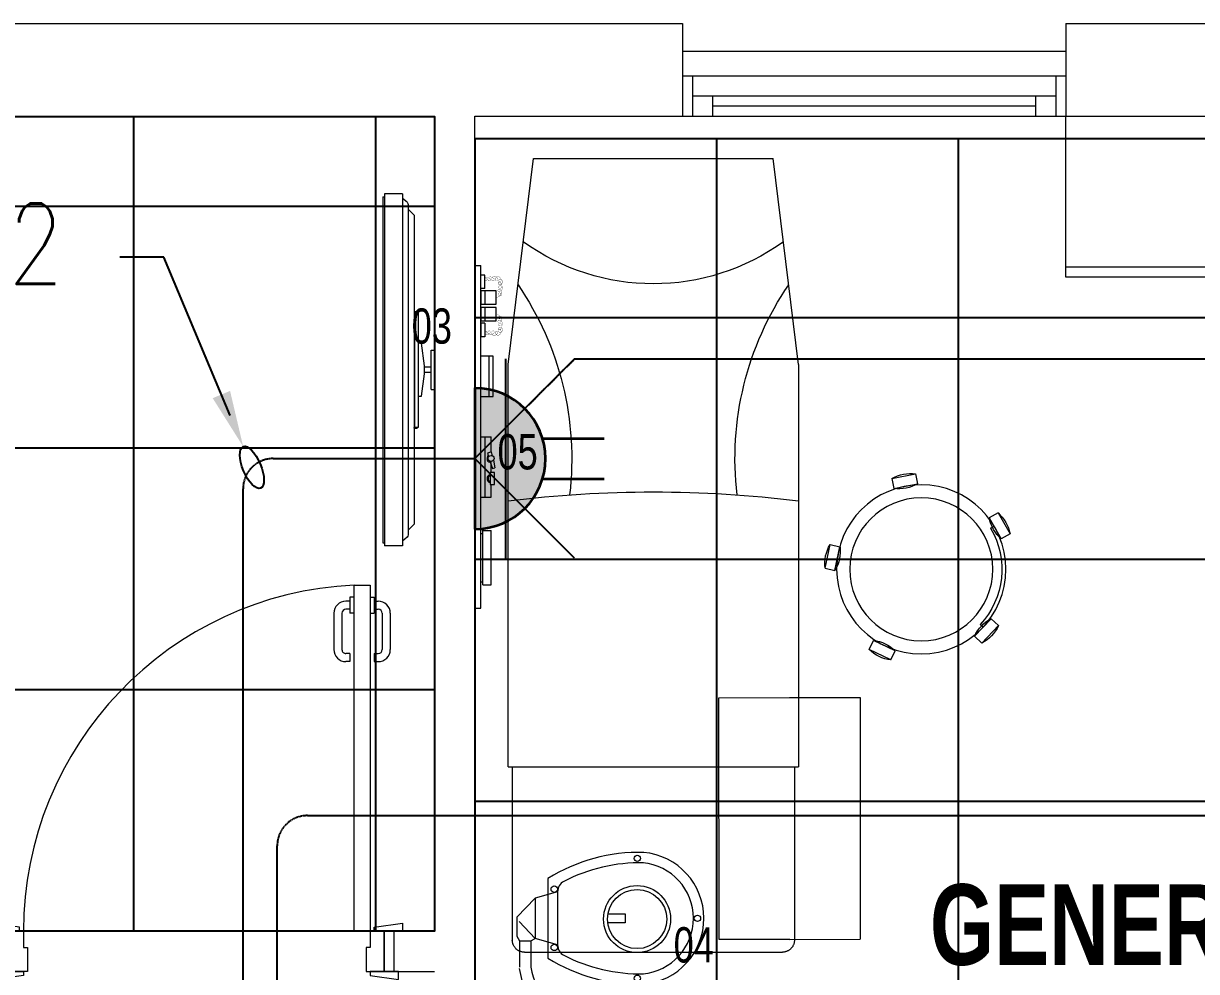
# Model space of a CAD drawing. Extents: x -178977 to 231842, y -29287 to 19916.
# Drawn here: x 7276 to 10187, y 6487 to 8840 of the extents above; entities that cross this region are included whole.
import ezdxf
from ezdxf import colors
from ezdxf.entities.mleader import LeaderData, LeaderLine
from ezdxf.enums import TextEntityAlignment as Align
from ezdxf.math import Vec2, Vec3

# ---------------------------------------------------------------- set-up
doc = ezdxf.new("R2010")
doc.units = 0
doc.header["$LTSCALE"] = 0.25
for name, pattern in [('01-First Floor-FUR$0$HIDDEN', [9.525, 6.35, -3.175]), ('DASHDOT', [25.4, 12.7, -6.35, 0, -6.35]), ('HIDDEN', [9.525, 6.35, -3.175])]:
    doc.linetypes.add(name, pattern=pattern)
for name, color, linetype, lineweight in [('01-First Floor-FUR$0$72_EGR_BASE_TEXT', 252, 'Continuous', 5), ('01-First Floor-FUR$0$72_EGR_EQP_TAG', 142, 'Continuous', 5), ('01-First Floor-FUR$0$Aluminum', 251, 'Continuous', 5), ('01-First Floor-FUR$0$LOADING', 253, 'Continuous', 5), ('01-First Floor-FUR$0$Proj', 251, 'Continuous', 5), ('01-First Floor-FUR$0$Walls', 251, 'Continuous', 5), ('01-First Floor-FUR$0$Wooden Joinery', 251, 'Continuous', 5), ('E-LITE-CIRC', 6, 'Continuous', 25), ('E-LITE-CLNG-CNDT', 6, 'DASHDOT', 35), ('E-LITE-EXIT-NUMB', 6, 'Continuous', 25), ('E-POWR-FLOR-CNDT', 6, 'HIDDEN', 25), ('E-POWR-WALL @ 100', 4, 'Continuous', 35)]:
    doc.layers.add(name, color=color, linetype=linetype, lineweight=lineweight)
doc.layers.add('01-First Floor-FUR$0$FALSE CEILING', color=251, linetype='Continuous')
doc.styles.add('01-First Floor-FUR$0$X3G_ENTITY_257CFD', font='swisscl.ttf', dxfattribs={"height": 200})
doc.styles.add('01-First Floor-FUR$0$X3G_ENTITY_9EC9', font='swisscl.ttf', dxfattribs={"height": 0.2})
doc.styles.add('DC_SIMPLEX', font='SIMPLEX.shx', dxfattribs={"width": 0.7})

# ---------------------------------------------------------------- blocks, each defined once
blk = doc.blocks.new('01-First Floor-FUR$0$ME19011A-P')
for p, q in [((-0.425, 0), (0.425, 0)), ((-0.425, 0), (-0.425, -0.015)), ((0.425, 0), (0.425, -0.015)), ((-0.425, -0.015), (0.425, -0.015)), ((-0.3675, -0.0198), (-0.2325, -0.0198)), ((-0.3675, -0.0198), (-0.3675, -0.0399)), ((-0.36, -0.015), (-0.36, -0.0198)), ((-0.24, -0.015), (-0.24, -0.0198)), ((-0.2325, -0.0198), (-0.2325, -0.0399)), ((-0.15, -0.015), (-0.15, -0.04)), ((-0.15, -0.025), (0, -0.025)), ((0, -0.015), (0, -0.04)), ((0.1, -0.015), (0.1, -0.045)), ((0.2, -0.045), (0.2, -0.015)), ((0.2818, -0.015), (0.2484, -0.015)), ((0.2484, -0.0243), (0.2484, -0.015)), ((0.2818, -0.0243), (0.2484, -0.0243)), ((0.2818, -0.0243), (0.2818, -0.015)), ((0.3211, -0.015), (0.2877, -0.015)), ((0.2877, -0.015), (0.2877, -0.0531)), ((0.3211, -0.0243), (0.2877, -0.0243)), ((0.3211, -0.0531), (0.3211, -0.015)), ((0.3623, -0.015), (0.3289, -0.015)), ((0.3289, -0.015), (0.3289, -0.0531)), ((0.3623, -0.0243), (0.3289, -0.0243)), ((0.3623, -0.0531), (0.3623, -0.015)), ((0.3682, -0.0243), (0.3682, -0.015)), ((0.3682, -0.015), (0.4016, -0.015)), ((0.3682, -0.0243), (0.4016, -0.0243)), ((0.4016, -0.0243), (0.4016, -0.015)), ((-0.3675, -0.0399), (-0.2325, -0.0399)), ((-0.15, -0.04), (-0.1187, -0.04)), ((-0.0887, -0.04), (-0.0637, -0.04)), ((-0.0606, -0.0371), (-0.0787, -0.0432)), ((-0.0787, -0.0432), (-0.077, -0.0497)), ((-0.0582, -0.046), (-0.077, -0.0497)), ((-0.0402, -0.0312), (-0.0496, -0.0337)), ((-0.047, -0.0434), (-0.0376, -0.0409)), ((-0.0376, -0.0409), (-0.0402, -0.0312)), ((-0.0379, -0.04), (0, -0.04)), ((0.1, -0.035), (0.2, -0.035)), ((0.1, -0.045), (0.2, -0.045)), ((0.2877, -0.0531), (0.3211, -0.0531)), ((0.3289, -0.0531), (0.3623, -0.0531))]:
    blk.add_line(p, q)
at = {"color": 8, "const_width": 0.000601}
for points in [[(0.3044, -0.0531, -0.184574), (0.2977, -0.0636, -1.44364), (0.2961, -0.0581, -0.837915), (0.2969, -0.0664, -0.30536), (0.2839, -0.062, -1.584726), (0.2894, -0.0609, -0.253153), (0.2827, -0.0684, -0.874198), (0.2775, -0.0585, -0.915253), (0.2791, -0.0658, -0.223821), (0.2683, -0.0644, -1.703343), (0.272, -0.0597, -0.588962), (0.2621, -0.068, -0.717795), (0.2625, -0.0581, -0.983104), (0.2645, -0.0644, -0.326362), (0.2534, -0.0609, -0.758716), (0.2609, -0.0514, -0.906186), (0.2593, -0.0565, -0.189488), (0.2526, -0.0522, -0.7948), (0.2613, -0.0423, -1.223996), (0.2574, -0.047, -0.072149), (0.2534, -0.0403, -0.645886), (0.2609, -0.0324, -1.366917), (0.2574, -0.0371, -0.078415), (0.2542, -0.0308, -0.723006), (0.2613, -0.0256, -1.105484), (0.2582, -0.0292, -0.221197), (0.2566, -0.0243, -0.221197)], [(0.3456, -0.0531, 0.184574), (0.3523, -0.0636, 1.44364), (0.3539, -0.0581, 0.837915), (0.3531, -0.0664, 0.30536), (0.3661, -0.062, 1.584726), (0.3606, -0.0609, 0.253153), (0.3673, -0.0684, 0.874198), (0.3725, -0.0585, 0.915253), (0.3709, -0.0658, 0.223821), (0.3817, -0.0644, 1.703343), (0.378, -0.0597, 0.588962), (0.3879, -0.068, 0.717795), (0.3875, -0.0581, 0.983104), (0.3855, -0.0644, 0.326362), (0.3966, -0.0609, 0.758716), (0.3891, -0.0514, 0.906186), (0.3907, -0.0565, 0.189488), (0.3974, -0.0522, 0.7948), (0.3887, -0.0423, 1.223996), (0.3926, -0.047, 0.072149), (0.3966, -0.0403, 0.645886), (0.3891, -0.0324, 1.366917), (0.3926, -0.0371, 0.078415), (0.3958, -0.0308, 0.723006), (0.3887, -0.0256, 1.105484), (0.3918, -0.0292, 0.221197), (0.3934, -0.0243, 0.221197)]]:
    blk.add_lwpolyline(points, format="xyb", dxfattribs=at)
blk.add_lwpolyline([(-0.1187, -0.0482), (-0.0887, -0.0482), (-0.0887, -0.0382), (-0.1187, -0.0382)], close=True)
blk.add_circle((-0.0537, -0.04), 0.0075)
for centre, radius, start, end in [((-0.1037, -0.04), 0.01, 10.4593, 169.5407), ((-0.1037, -0.04), 0.0075, 14.0075, 165.9925), ((-0.0537, -0.04), 0.01, 45, 180)]:
    blk.add_arc(centre, radius, start, end)
blk = doc.blocks.new('01-First Floor-FUR$0$M.44.57.64')
at = {"layer": '01-First Floor-FUR$0$LOADING', "xscale": 1000.000000000002, "yscale": 1000.000000000002, "zscale": 1000.000000000002, "rotation": 225.9999036123427}
blk.add_blockref('01-First Floor-FUR$0$ME19011A-P', (-80806.9, 16720.7), dxfattribs=at)
blk = doc.blocks.new('01-First Floor-FUR$0$GF21027-P')
at = {"layer": '01-First Floor-FUR$0$LOADING'}
for p, q in [((0.4, 0.4), (-0.4, 0.4)), ((-0.4, 0.4), (-0.4, 0)), ((0.4, 0), (0.4, 0.4)), ((-0.4, 0.025), (0.4, 0.025)), ((-0.4, 0), (0.4, 0))]:
    blk.add_line(p, q, dxfattribs=at)
blk = doc.blocks.new('01-First Floor-FUR$0$HF10037B-P')
at = {"layer": '01-First Floor-FUR$0$LOADING'}
for p, q in [((0.2459, 0.134), (0.1859, 0.134)), ((0.1859, 0.134), (0.1859, 0.109)), ((0.2459, 0.134), (0.2459, 0.109)), ((0.2459, 0.109), (0.1859, 0.109)), ((0, 0), (-0.0142, -0.0583)), ((0, 0), (0.0243, -0.0059)), ((0.0243, -0.0059), (0.01, -0.0642)), ((0.4071, -0.0094), (0.431, -0.0018)), ((0.4071, -0.0094), (0.4255, -0.0665)), ((0.431, -0.0018), (0.4493, -0.0589)), ((0.4069, -0.0417), (0.4165, -0.0387)), ((-0.0142, -0.0583), (0.01, -0.0642)), ((0.4255, -0.0665), (0.4493, -0.0589)), ((0.0524, -0.2725), (0.0674, -0.2525)), ((0.0674, -0.2525), (0.1154, -0.2885)), ((0.3125, -0.2897), (0.362, -0.2558)), ((0.3761, -0.2764), (0.362, -0.2558)), ((0.0524, -0.2725), (0.1004, -0.3085)), ((0.1004, -0.3085), (0.1154, -0.2885)), ((0.3266, -0.3103), (0.3125, -0.2897)), ((0.3266, -0.3103), (0.3761, -0.2764)), ((0.3267, -0.268), (0.3323, -0.2763))]:
    blk.add_line(p, q, dxfattribs=at)
for radius in [0.21, 0.1775]:
    blk.add_circle((0.2161, -0.1014), radius, dxfattribs=at)
for centre, radius, start, end in [((0.2159, 0.0465), 0.0925, 71.0754, 108.9246), ((0.2159, 0.1965), 0.0925, 251.0754, 288.9246), ((0.0779, -0.0499), 0.0925, 147.3419, 185.1912), ((-0.0678, -0.0143), 0.0925, 327.3419, 5.1912), ((0.4996, -0.0113), 0.0925, 178.8412, 216.6904), ((0.3568, -0.057), 0.0925, 358.8412, 36.6904), ((0.2161, -0.1014), 0.2, 303.6037, 17.3657), ((0.0389, -0.3404), 0.0925, 34.1875, 72.0368), ((0.3867, -0.3449), 0.0925, 105.5121, 143.3614), ((0.1289, -0.2205), 0.0925, 214.1875, 252.0368), ((0.3019, -0.2212), 0.0925, 285.5121, 323.3614)]:
    blk.add_arc(centre, radius, start, end, dxfattribs=at)
blk = doc.blocks.new('01-First Floor-FUR$0$HF13902-P')
at = {"color": 8, "linetype": '01-First Floor-FUR$0$HIDDEN'}
for p, q in [((-0.35, -0.6824), (-0.35, -1.1124)), ((0.35, -0.6824), (0.35, -1.1124)), ((0.32, -1.1424), (-0.32, -1.1424))]:
    blk.add_line(p, q, dxfattribs=at)
at = {"linetype": 'Continuous'}
for points in [[(0.36, -0.5224), (0.36, -0.5224), (0.36, -0.5224), (0.36, -0.5224), (0.36, -0.5224), (0.36, -0.5224), (0.36, -0.5224), (0.36, -0.5224), (0.36, -0.5224), (0.36, -0.5224), (0.36, -0.5224), (0.36, -0.5224), (0.36, -0.5224), (0.36, -0.5224), (0.36, -0.5224), (0.36, -0.5224), (0.36, -0.5224), (0.36, -0.5224), (0.36, -0.5224), (0.36, -0.5224), (0.36, -0.5224), (0.36, -0.5224), (0.36, -0.5224), (0.36, -0.5224), (0.36, -0.5224), (0.36, -0.5224), (0.36, -0.5224), (0.36, -0.5224), (0.36, -0.5224), (0.36, -0.5224), (0.36, -0.5224), (0.36, -0.5224), (0.36, -0.5224), (0.36, -0.5224), (0.36, -0.5224), (0.36, -0.5224), (0.36, -0.5224), (0.36, -0.5224), (0.36, -0.5224), (0.36, -0.5224), (0.36, -0.5224), (0.36, -0.5224), (0.36, -0.5224), (0.36, -0.5224), (0.36, -0.5224), (0.36, -0.5224), (0.36, -0.5224), (0.36, -0.5224), (0.36, -0.5224), (0.36, -0.5224), (0.36, -0.5224), (0.36, -0.5224), (0.36, -0.5224), (0.36, -0.5224), (0.36, -0.5224), (0.36, -0.5224), (0.36, -0.5224), (0.36, -0.5224), (0.36, -0.5224), (0.36, -0.5224), (0.36, -0.5224), (0.36, -0.5224), (0.36, -0.5224), (0.36, -0.5224), (0.36, -0.5224), (0.36, -0.5224), (0.36, -0.5224), (0.36, -0.5224), (0.36, -0.5224), (0.36, -0.5224), (0.36, -0.5224), (0.36, -0.5224), (0.36, -0.5224), (0.36, -0.5224), (0.36, -0.5224), (0.36, -0.5224), (0.36, -0.5224), (0.36, -0.5224), (0.36, -0.5224), (0.36, -0.5224), (0.36, -0.5224), (0.36, -0.5224), (0.36, -0.5224), (0.36, -0.5224), (0.36, -0.5224), (0.36, -0.5224), (0.36, -0.5224), (0.36, -0.5224), (0.36, -0.5224), (0.36, -0.5224), (0.36, -0.5224), (0.36, -0.5224), (0.36, -0.5224), (0.36, -0.5224), (0.36, -0.5224), (0.36, -0.5224), (0.36, -0.5224), (0.36, -0.5224), (0.36, -0.5224), (0.36, -0.5224), (0.36, -0.5224), (0.36, -0.5224), (0.36, -0.5224), (0.36, -0.5224), (0.36, -0.5224), (0.36, -0.5224), (0.36, -0.5224), (0.36, -0.5224), (0.36, -0.5224), (0.36, -0.5224), (0.36, -0.5224), (0.36, -0.5224), (0.36, -0.5224), (0.36, -0.5224), (0.36, -0.5224), (0.36, -0.5224), (0.36, -0.5224), (0.36, -0.5224), (0.36, -0.5224), (0.36, -0.5224), (0.36, -0.5224), (0.36, -0.5224), (0.36, -0.5224), (0.36, -0.5224), (0.36, -0.5224), (0.36, -0.5224), (0.36, -0.5224), (0.36, -0.5224), (0.36, -0.5224), (0.36, -0.5224), (0.36, -0.5224), (0.36, -0.5224), (0.36, -0.5224), (0.36, -0.5224), (0.36, -0.5224), (0.36, -0.5224), (0.36, -0.5224), (0.36, -0.5224), (0.36, -0.5224), (0.36, -0.5224), (0.36, -0.5224), (0.36, -0.5224), (0.36, -0.5224), (0.36, -0.5224), (0.36, -0.5224), (0.36, -0.5224), (0.36, -0.5224), (0.36, -0.5224), (0.36, -0.5224), (0.36, -0.5224), (0.36, -0.5224), (0.36, -0.5224), (0.36, -0.5224), (0.36, -0.5224), (0.36, -0.5224), (0.36, -0.5224), (0.36, -0.5224), (0.36, -0.5224), (0.36, -0.5224), (0.36, -0.5224), (0.36, -0.5224), (0.36, -0.5224), (0.36, -0.5224), (0.36, -0.5224), (0.36, -0.5224), (0.36, -0.5224), (0.36, -0.5224), (0.36, -0.5224), (0.36, -0.5224), (0.36, -0.5224), (0.36, -0.5224), (0.36, -0.5224), (0.36, -0.5224), (0.36, -0.5224), (0.36, -0.5224), (0.36, -0.5224), (0.36, -0.5224), (0.36, -0.5224), (0.36, -0.5224), (0.36, -0.5224), (0.36, -0.5224), (0.36, -0.5224), (0.36, -0.5224), (0.36, -0.5224), (0.36, -0.5224), (0.36, -0.5224), (0.36, -0.5224), (0.36, -0.5224), (0.36, -0.5224), (0.36, -0.5224), (0.36, -0.5224), (0.36, -0.5224), (0.36, -0.5224), (0.36, -0.5224), (0.36, -0.5224), (0.36, -0.5224), (0.36, -0.5224), (0.36, -0.5224), (0.36, -0.5224), (0.36, -0.5224), (0.36, -0.5224), (0.36, -0.5224), (0.36, -0.5224), (0.36, -0.5224), (0.36, -0.5224), (0.36, -0.5224), (0.36, -0.5224), (0.36, -0.5224), (0.36, -0.5224), (0.36, -0.5224), (0.36, -0.5224), (0.36, -0.5224), (0.36, -0.5224), (0.36, -0.5224), (0.36, -0.5224), (0.36, -0.5224), (0.36, -0.5224), (0.36, -0.5224), (0.36, -0.5224)], [(0.36, -0.5224), (0.36, -0.5224), (0.36, -0.5224), (0.36, -0.5224), (0.36, -0.5224), (0.36, -0.5224), (0.36, -0.5224), (0.36, -0.5224), (0.36, -0.5224), (0.36, -0.5224), (0.36, -0.5224), (0.36, -0.5224), (0.36, -0.5224), (0.36, -0.5224), (0.36, -0.5224), (0.36, -0.5224), (0.36, -0.5224), (0.36, -0.5224), (0.36, -0.5224), (0.36, -0.5224), (0.36, -0.5224), (0.36, -0.5224), (0.36, -0.5224), (0.36, -0.5224), (0.36, -0.5224), (0.36, -0.5224), (0.36, -0.5224), (0.36, -0.5224), (0.36, -0.5224), (0.36, -0.5224), (0.36, -0.5224), (0.36, -0.5224), (0.36, -0.5224), (0.36, -0.5224), (0.36, -0.5224), (0.36, -0.5224), (0.36, -0.5224), (0.36, -0.5224), (0.36, -0.5224), (0.36, -0.5224), (0.36, -0.5224), (0.36, -0.5224), (0.36, -0.5224), (0.36, -0.5224), (0.36, -0.5224), (0.36, -0.5224), (0.36, -0.5224), (0.36, -0.5224), (0.36, -0.5224), (0.36, -0.5224), (0.36, -0.5224), (0.36, -0.5224), (0.36, -0.5224), (0.36, -0.5224), (0.36, -0.5224), (0.36, -0.5224), (0.36, -0.5224), (0.36, -0.5224), (0.36, -0.5224), (0.36, -0.5224), (0.36, -0.5224), (0.36, -0.5224), (0.36, -0.5224), (0.36, -0.5224), (0.36, -0.5224), (0.36, -0.5224), (0.36, -0.5224), (0.36, -0.5224), (0.36, -0.5224), (0.36, -0.5224), (0.36, -0.5224), (0.36, -0.5224), (0.36, -0.5224), (0.36, -0.5224), (0.36, -0.5224), (0.36, -0.5224), (0.36, -0.5224), (0.36, -0.5224), (0.36, -0.5224), (0.36, -0.5224), (0.36, -0.5224), (0.36, -0.5224), (0.36, -0.5224), (0.36, -0.5224), (0.36, -0.5224), (0.36, -0.5224), (0.36, -0.5224), (0.36, -0.5224), (0.36, -0.5224), (0.36, -0.5224), (0.36, -0.5224), (0.36, -0.5224), (0.36, -0.5224), (0.36, -0.5224), (0.36, -0.5224), (0.36, -0.5224), (0.36, -0.5224), (0.36, -0.5224), (0.36, -0.5224), (0.36, -0.5224), (0.36, -0.5224), (0.36, -0.5224), (0.36, -0.5224), (0.36, -0.5224), (0.36, -0.5224), (0.36, -0.5224), (0.36, -0.5224), (0.36, -0.5224), (0.36, -0.5224), (0.36, -0.5224), (0.36, -0.5224), (0.36, -0.5224), (0.36, -0.5224), (0.36, -0.5224), (0.36, -0.5224), (0.36, -0.5224), (0.36, -0.5224), (0.36, -0.5224), (0.36, -0.5224), (0.36, -0.5224), (0.36, -0.5224), (0.36, -0.5224), (0.36, -0.5224), (0.36, -0.5224), (0.36, -0.5224), (0.36, -0.5224), (0.36, -0.5224), (0.36, -0.5224), (0.36, -0.5224), (0.36, -0.5224), (0.36, -0.5224), (0.36, -0.5224), (0.36, -0.5224), (0.36, -0.5224), (0.36, -0.5224), (0.36, -0.5224), (0.36, -0.5224), (0.36, -0.5224), (0.36, -0.5224), (0.36, -0.5224), (0.36, -0.5224), (0.36, -0.5224), (0.36, -0.5224), (0.36, -0.5224), (0.36, -0.5224), (0.36, -0.5224), (0.36, -0.5224), (0.36, -0.5224), (0.36, -0.5224), (0.36, -0.5224), (0.36, -0.5224), (0.36, -0.5224), (0.36, -0.5224), (0.36, -0.5224), (0.36, -0.5224), (0.36, -0.5224), (0.36, -0.5224), (0.36, -0.5224), (0.36, -0.5224), (0.36, -0.5224), (0.36, -0.5224), (0.36, -0.5224), (0.36, -0.5224), (0.36, -0.5224), (0.36, -0.5224), (0.36, -0.5224), (0.36, -0.5224), (0.36, -0.5224), (0.36, -0.5224), (0.36, -0.5224), (0.36, -0.5224), (0.36, -0.5224), (0.36, -0.5224), (0.36, -0.5224), (0.36, -0.5224), (0.36, -0.5224), (0.36, -0.5224), (0.36, -0.5224), (0.36, -0.5224), (0.36, -0.5224), (0.36, -0.5224), (0.36, -0.5224), (0.36, -0.5224), (0.36, -0.5224), (0.36, -0.5224), (0.36, -0.5224), (0.36, -0.5224), (0.36, -0.5224), (0.36, -0.5224), (0.36, -0.5224), (0.36, -0.5224), (0.36, -0.5224), (0.36, -0.5224), (0.36, -0.5224), (0.36, -0.5224), (0.36, -0.5224), (0.36, -0.5224), (0.36, -0.5224), (0.36, -0.5224), (0.36, -0.5224), (0.36, -0.5224), (0.36, -0.5224), (0.36, -0.5224), (0.36, -0.5224), (0.36, -0.5224), (0.36, -0.5224), (0.36, -0.5224), (0.36, -0.5224), (0.36, -0.5224), (0.36, -0.5224), (0.36, -0.5224), (0.36, -0.5224), (0.36, -0.5224), (0.36, -0.5224)], [(0.36, -0.5224), (0.36, -0.5224), (0.36, -0.5224), (0.36, -0.5224), (0.36, -0.5224), (0.36, -0.5224), (0.36, -0.5224), (0.36, -0.5224), (0.36, -0.5224), (0.36, -0.5224), (0.36, -0.5224), (0.36, -0.5224), (0.36, -0.5224), (0.36, -0.5224), (0.36, -0.5224), (0.36, -0.5224), (0.36, -0.5224), (0.36, -0.5224), (0.36, -0.5224), (0.36, -0.5224), (0.36, -0.5224), (0.36, -0.5224), (0.36, -0.5224), (0.36, -0.5224), (0.36, -0.5224), (0.36, -0.5224), (0.36, -0.5224), (0.36, -0.5224), (0.36, -0.5224), (0.36, -0.5224), (0.36, -0.5224), (0.36, -0.5224), (0.36, -0.5224), (0.36, -0.5224), (0.36, -0.5224), (0.36, -0.5224), (0.36, -0.5224), (0.36, -0.5224), (0.36, -0.5224), (0.36, -0.5224), (0.36, -0.5224), (0.36, -0.5224), (0.36, -0.5224), (0.36, -0.5224), (0.36, -0.5224), (0.36, -0.5224), (0.36, -0.5224), (0.36, -0.5224), (0.36, -0.5224), (0.36, -0.5224), (0.36, -0.5224), (0.36, -0.5224), (0.36, -0.5224), (0.36, -0.5224), (0.36, -0.5224), (0.36, -0.5224), (0.36, -0.5224), (0.36, -0.5224), (0.36, -0.5224), (0.36, -0.5224), (0.36, -0.5224), (0.36, -0.5224), (0.36, -0.5224), (0.36, -0.5224), (0.36, -0.5224), (0.36, -0.5224), (0.36, -0.5224), (0.36, -0.5224), (0.36, -0.5224), (0.36, -0.5224), (0.36, -0.5224), (0.36, -0.5224), (0.36, -0.5224), (0.36, -0.5224), (0.36, -0.5224), (0.36, -0.5224), (0.36, -0.5224), (0.36, -0.5224), (0.36, -0.5224), (0.36, -0.5224), (0.36, -0.5224), (0.36, -0.5224), (0.36, -0.5224), (0.36, -0.5224), (0.36, -0.5224), (0.36, -0.5224), (0.36, -0.5224), (0.36, -0.5224), (0.36, -0.5224), (0.36, -0.5224), (0.36, -0.5224), (0.36, -0.5224), (0.36, -0.5224), (0.36, -0.5224), (0.36, -0.5224), (0.36, -0.5224), (0.36, -0.5224), (0.36, -0.5224), (0.36, -0.5224), (0.36, -0.5224), (0.36, -0.5224), (0.36, -0.5224), (0.36, -0.5224), (0.36, -0.5224), (0.36, -0.5224), (0.36, -0.5224), (0.36, -0.5224), (0.36, -0.5224), (0.36, -0.5224), (0.36, -0.5224), (0.36, -0.5224), (0.36, -0.5224), (0.36, -0.5224), (0.36, -0.5224), (0.36, -0.5224), (0.36, -0.5224), (0.36, -0.5224), (0.36, -0.5224), (0.36, -0.5224), (0.36, -0.5224), (0.36, -0.5224), (0.36, -0.5224), (0.36, -0.5224), (0.36, -0.5224), (0.36, -0.5224), (0.36, -0.5224), (0.36, -0.5224), (0.36, -0.5224), (0.36, -0.5224), (0.36, -0.5224), (0.36, -0.5224), (0.36, -0.5224), (0.36, -0.5224), (0.36, -0.5224), (0.36, -0.5224), (0.36, -0.5224), (0.36, -0.5224), (0.36, -0.5224), (0.36, -0.5224), (0.36, -0.5224), (0.36, -0.5224), (0.36, -0.5224), (0.36, -0.5224), (0.36, -0.5224), (0.36, -0.5224), (0.36, -0.5224), (0.36, -0.5224), (0.36, -0.5224), (0.36, -0.5224), (0.36, -0.5224), (0.36, -0.5224), (0.36, -0.5224), (0.36, -0.5224), (0.36, -0.5224), (0.36, -0.5224), (0.36, -0.5224), (0.36, -0.5224), (0.36, -0.5224), (0.36, -0.5224), (0.36, -0.5224), (0.36, -0.5224), (0.36, -0.5224), (0.36, -0.5224), (0.36, -0.5224), (0.36, -0.5224), (0.36, -0.5224), (0.36, -0.5224), (0.36, -0.5224), (0.36, -0.5224), (0.36, -0.5224), (0.36, -0.5224), (0.36, -0.5224), (0.36, -0.5224), (0.36, -0.5224), (0.36, -0.5224), (0.36, -0.5224), (0.36, -0.5224), (0.36, -0.5224), (0.36, -0.5224), (0.36, -0.5224), (0.36, -0.5224), (0.36, -0.5224), (0.36, -0.5224), (0.36, -0.5224), (0.36, -0.5224), (0.36, -0.5224), (0.36, -0.5224), (0.36, -0.5224), (0.36, -0.5224), (0.36, -0.5224), (0.36, -0.5224), (0.36, -0.5224), (0.36, -0.5224), (0.36, -0.5224), (0.36, -0.5224), (0.36, -0.5224), (0.36, -0.5224), (0.36, -0.5224), (0.36, -0.5224), (0.36, -0.5224), (0.36, -0.5224), (0.36, -0.5224), (0.36, -0.5224), (0.36, -0.5224), (0.36, -0.5224), (0.36, -0.5224), (0.36, -0.5224), (0.36, -0.5224), (0.36, -0.5224), (0.36, -0.5224), (0.36, -0.5224), (0.36, -0.5224), (0.36, -0.5224), (0.36, -0.5224), (0.36, -0.5224), (0.36, -0.5224), (0.36, -0.5224), (0.36, -0.5224), (0.36, -0.5224), (0.36, -0.5224), (0.36, -0.5224), (0.36, -0.5224), (0.36, -0.5224), (0.36, -0.5224), (0.36, -0.5224), (0.36, -0.5224), (0.36, -0.5224), (0.36, -0.5224), (0.36, -0.5224), (0.36, -0.5224), (0.36, -0.5224), (0.36, -0.5224), (0.36, -0.5224), (0.36, -0.5224), (0.36, -0.5224), (0.36, -0.5224), (0.36, -0.5224), (0.36, -0.5224), (0.36, -0.5224), (0.36, -0.5224), (0.36, -0.5224), (0.36, -0.5224), (0.36, -0.5224), (0.36, -0.5224), (0.36, -0.5224), (0.36, -0.5224), (0.36, -0.5224), (0.36, -0.5224), (0.36, -0.5224), (0.36, -0.5224), (0.36, -0.5224), (0.36, -0.5224), (0.36, -0.5224), (0.36, -0.5224), (0.36, -0.5224), (0.36, -0.5224), (0.36, -0.5224), (0.36, -0.5224), (0.36, -0.5224), (0.36, -0.5224), (0.36, -0.5224), (0.36, -0.5224), (0.36, -0.5224), (0.36, -0.5224), (0.36, -0.5224), (0.36, -0.5224), (0.36, -0.5224), (0.36, -0.5224), (0.36, -0.5224), (0.36, -0.5224), (0.36, -0.5224), (0.36, -0.5224), (0.36, -0.5224), (0.36, -0.5224), (0.36, -0.5224), (0.36, -0.5224), (0.36, -0.5224)]]:
    blk.add_lwpolyline(points, close=True, dxfattribs=at)
for points in [[(0.36, -0.5224), (0.36, -0.5224), (0.36, -0.5224), (0.36, -0.5224), (0.36, -0.5224), (0.36, -0.5224), (0.36, -0.5224), (0.36, -0.5224)], [(0.36, -0.5224), (0.36, -0.5224), (0.36, -0.5224), (0.36, -0.5224), (0.36, -0.5224), (0.36, -0.5224), (0.36, -0.5224), (0.36, -0.5224), (0.36, -0.5224), (0.36, -0.5224), (0.36, -0.5224), (0.36, -0.5224), (0.36, -0.5224), (0.36, -0.5224), (0.36, -0.5224), (0.36, -0.5224), (0.36, -0.5224), (0.36, -0.5224), (0.36, -0.5224), (0.36, -0.5224), (0.36, -0.5224), (0.36, -0.5224), (0.36, -0.5224), (0.36, -0.5224), (0.36, -0.5224), (0.36, -0.5224), (0.36, -0.5224), (0.36, -0.5224), (0.36, -0.5224), (0.36, -0.5224), (0.36, -0.5224), (0.36, -0.5224), (0.36, -0.5224), (0.36, -0.5224), (0.36, -0.5224), (0.36, -0.5224), (0.36, -0.5224), (0.36, -0.5224), (0.36, -0.5224), (0.36, -0.5224), (0.36, -0.5224), (0.36, -0.5224), (0.36, -0.5224), (0.36, -0.5224), (0.36, -0.5224), (0.36, -0.5224), (0.36, -0.5224), (0.36, -0.5224), (0.36, -0.5224), (0.36, -0.5224), (0.36, -0.5224), (0.36, -0.5224), (0.36, -0.5224), (0.36, -0.5224), (0.36, -0.5224), (0.36, -0.5224), (0.36, -0.5224), (0.36, -0.5224), (0.36, -0.5224), (0.36, -0.5224), (0.36, -0.5224), (0.36, -0.5224), (0.36, -0.5224), (0.36, -0.5224), (0.36, -0.5224), (0.36, -0.5224), (0.36, -0.5224), (0.36, -0.5224), (0.36, -0.5224), (0.36, -0.5224), (0.36, -0.5224), (0.36, -0.5224), (0.36, -0.5224), (0.36, -0.5224), (0.36, -0.5224), (0.36, -0.5224), (0.36, -0.5224), (0.36, -0.5224), (0.36, -0.5224), (0.36, -0.5224), (0.36, -0.5224), (0.36, -0.5224), (0.36, -0.5224), (0.36, -0.5224), (0.36, -0.5224), (0.36, -0.5224), (0.36, -0.5224), (0.36, -0.5224), (0.36, -0.5224), (0.36, -0.5224), (0.36, -0.5224), (0.36, -0.5224), (0.36, -0.5224), (0.36, -0.5224), (0.36, -0.5224), (0.36, -0.5224), (0.36, -0.5224), (0.36, -0.5224), (0.36, -0.5224), (0.36, -0.5224), (0.36, -0.5224), (0.36, -0.5224), (0.36, -0.5224), (0.36, -0.5224), (0.36, -0.5224), (0.36, -0.5224), (0.36, -0.5224), (0.36, -0.5224), (0.36, -0.5224), (0.36, -0.5224), (0.36, -0.5224)], [(0.36, -0.5224), (0.36, -0.5224), (0.36, -0.5224), (0.36, -0.5224), (0.36, -0.5224), (0.36, -0.5224), (0.36, -0.5224), (0.36, -0.5224), (0.36, -0.5224), (0.36, -0.5224), (0.36, -0.5224), (0.36, -0.5224), (0.36, -0.5224), (0.36, -0.5224), (0.36, -0.5224), (0.36, -0.5224), (0.36, -0.5224)], [(0.36, -0.5224), (0.36, -0.5224), (0.36, -0.5224), (0.36, -0.5224), (0.36, -0.5224), (0.36, -0.5224), (0.36, -0.5224)], [(0.36, -0.5224), (0.36, -0.5224), (0.36, -0.5224), (0.36, -0.5224), (0.36, -0.5224), (0.36, -0.5224), (0.36, -0.5224), (0.36, -0.5224), (0.36, -0.5224), (0.36, -0.5224), (0.36, -0.5224), (0.36, -0.5224)], [(0.36, -0.5224), (0.36, -0.5224), (0.36, -0.5224), (0.36, -0.5224), (0.36, -0.5224), (0.36, -0.5224), (0.36, -0.5224), (0.36, -0.5224), (0.36, -0.5224), (0.36, -0.5224), (0.36, -0.5224), (0.36, -0.5224), (0.36, -0.5224), (0.36, -0.5224), (0.36, -0.5224), (0.36, -0.5224), (0.36, -0.5224), (0.36, -0.5224), (0.36, -0.5224), (0.36, -0.5224), (0.36, -0.5224), (0.36, -0.5224), (0.36, -0.5224), (0.36, -0.5224), (0.36, -0.5224), (0.36, -0.5224), (0.36, -0.5224), (0.36, -0.5224), (0.36, -0.5224), (0.36, -0.5224), (0.36, -0.5224), (0.36, -0.5224), (0.36, -0.5224), (0.36, -0.5224), (0.36, -0.5224), (0.36, -0.5224), (0.36, -0.5224), (0.36, -0.5224), (0.36, -0.5224), (0.36, -0.5224), (0.36, -0.5224), (0.36, -0.5224), (0.36, -0.5224), (0.36, -0.5224), (0.36, -0.5224), (0.36, -0.5224), (0.36, -0.5224), (0.36, -0.5224), (0.36, -0.5224), (0.36, -0.5224), (0.36, -0.5224), (0.36, -0.5224), (0.36, -0.5224), (0.36, -0.5224), (0.36, -0.5224), (0.36, -0.5224), (0.36, -0.5224), (0.36, -0.5224), (0.36, -0.5224), (0.36, -0.5224), (0.36, -0.5224), (0.36, -0.5224), (0.36, -0.5224), (0.36, -0.5224), (0.36, -0.5224), (0.36, -0.5224), (0.36, -0.5224), (0.36, -0.5224), (0.36, -0.5224), (0.36, -0.5224), (0.36, -0.5224), (0.36, -0.5224), (0.36, -0.5224), (0.36, -0.5224), (0.36, -0.5224), (0.36, -0.5224), (0.36, -0.5224), (0.36, -0.5224), (0.36, -0.5224), (0.36, -0.5224), (0.36, -0.5224), (0.36, -0.5224), (0.36, -0.5224), (0.36, -0.5224), (0.36, -0.5224), (0.36, -0.5224), (0.36, -0.5224), (0.36, -0.5224), (0.36, -0.5224)], [(0.36, -0.5224), (0.36, -0.5224), (0.36, -0.5224), (0.36, -0.5224), (0.36, -0.5224), (0.36, -0.5224), (0.36, -0.5224), (0.36, -0.5224), (0.36, -0.5224), (0.36, -0.5224)], [(0.36, -0.5224), (0.36, -0.5224), (0.36, -0.5224), (0.36, -0.5224), (0.36, -0.5224), (0.36, -0.5224), (0.36, -0.5224), (0.36, -0.5224), (0.36, -0.5224), (0.36, -0.5224)], [(0.36, -0.5224), (0.36, -0.5224), (0.36, -0.5224), (0.36, -0.5224), (0.36, -0.5224), (0.36, -0.5224), (0.36, -0.5224), (0.36, -0.5224), (0.36, -0.5224), (0.36, -0.5224), (0.36, -0.5224), (0.36, -0.5224), (0.36, -0.5224), (0.36, -0.5224), (0.36, -0.5224)], [(0.36, -0.5224), (0.36, -0.5224), (0.36, -0.5224), (0.36, -0.5224), (0.36, -0.5224), (0.36, -0.5224), (0.36, -0.5224), (0.36, -0.5224), (0.36, -0.5224), (0.36, -0.5224)], [(0.36, -0.5224), (0.36, -0.5224), (0.36, -0.5224), (0.36, -0.5224), (0.36, -0.5224), (0.36, -0.5224), (0.36, -0.5224)], [(0.36, -0.5224), (0.36, -0.5224), (0.36, -0.5224), (0.36, -0.5224), (0.36, -0.5224), (0.36, -0.5224), (0.36, -0.5224), (0.36, -0.5224), (0.36, -0.5224), (0.36, -0.5224)], [(0.36, -0.5224), (0.36, -0.5224), (0.36, -0.5224), (0.36, -0.5224), (0.36, -0.5224), (0.36, -0.5224), (0.36, -0.5224), (0.36, -0.5224), (0.36, -0.5224), (0.36, -0.5224), (0.36, -0.5224), (0.36, -0.5224), (0.36, -0.5224), (0.36, -0.5224), (0.36, -0.5224), (0.36, -0.5224), (0.36, -0.5224), (0.36, -0.5224)], [(0.36, -0.5224), (0.36, -0.5224), (0.36, -0.5224), (0.36, -0.5224), (0.36, -0.5224), (0.36, -0.5224), (0.36, -0.5224), (0.36, -0.5224), (0.36, -0.5224)]]:
    blk.add_lwpolyline(points, dxfattribs=at)
blk.add_circle((0.36, -0.5224), 0.000000101)
at = {"color": 8}
for centre, radius, start, end in [((0, 1.0679), 0.5515, 234.1788, 305.8212), ((-0.9704, 0.0819), 0.7679, 353.3222, 34.2669), ((0.9704, 0.0819), 0.7679, 145.7331, 186.6778), ((0, -2.9071), 2.9071, 82.8865, 97.1135)]:
    blk.add_arc(centre, radius, start, end, dxfattribs=at)
at = {"color": 8, "linetype": '01-First Floor-FUR$0$HIDDEN'}
for centre, start, end in [((-0.32, -1.1124), 180, 270), ((0.32, -1.1124), 270, 0)]:
    blk.add_arc(centre, 0.03, start, end, dxfattribs=at)
at = {"layer": '01-First Floor-FUR$0$LOADING'}
for p, q in [((-0.36, 0.3161), (-0.2975, 0.8276)), ((0.2975, 0.8276), (-0.2975, 0.8276)), ((0.36, 0.3161), (0.2975, 0.8276)), ((-0.36, 0.3161), (-0.36, -0.6824)), ((0.36, -0.6824), (0.36, 0.3161)), ((0.36, -0.6824), (-0.36, -0.6824))]:
    blk.add_line(p, q, dxfattribs=at)
blk = doc.blocks.new('01-First Floor-FUR$0$HF11772-P')
at = {"layer": '01-First Floor-FUR$0$LOADING'}
for p, q in [((0.6, 0.35), (0, 0.35)), ((0, 0.175), (0, 0.35)), ((0.6, 0.175), (0.6, 0.35)), ((0, 0.175), (0, 0)), ((0.6, 0), (0.6, 0.175)), ((0, 0), (0.6, 0))]:
    blk.add_line(p, q, dxfattribs=at)
blk = doc.blocks.new('01-First Floor-FUR$0$mobile light')
at = {"layer": '01-First Floor-FUR$0$LOADING'}
for p, q in [((1883.78, -497.56), (1883.65, -498.45)), ((1885.1, -497.29), (1883.78, -497.56)), ((1887.04, -497.59), (1885.1, -497.29)), ((1923.94, -497.59), (1925.88, -497.29)), ((1925.88, -497.29), (1927.2, -497.56)), ((1927.2, -497.56), (1927.33, -498.45)), ((1882.58, -498.29), (1882.35, -499.8)), ((1882.35, -499.8), (1885.55, -500.28)), ((1882.58, -498.29), (1885.78, -498.78)), ((1883.28, -500.85), (1883.42, -499.96)), ((1928.41, -498.29), (1925.2, -498.78)), ((1928.63, -499.8), (1925.43, -500.28)), ((1927.7, -500.85), (1927.56, -499.96)), ((1928.41, -498.29), (1928.63, -499.8)), ((1884.47, -501.5), (1883.28, -500.85)), ((1886.4, -501.79), (1884.47, -501.5)), ((1924.58, -501.79), (1926.52, -501.5)), ((1926.52, -501.5), (1927.7, -500.85)), ((1947.59, -502.62), (1941.09, -502.62)), ((1948.76, -501.94), (1947.59, -502.62)), ((1947.59, -502.62), (1947.59, -505.45)), ((1948.15, -506.5), (1952.41, -502.55)), ((1953.47, -501.94), (1948.76, -501.94)), ((1958.23, -506.5), (1953.47, -501.94)), ((1947.59, -505.45), (1941.09, -505.45)), ((1947.59, -505.45), (1948.15, -506.5)), ((1946.6, -512.08), (1948.15, -506.5)), ((1958.23, -506.5), (1948.15, -506.5)), ((1959.78, -512.08), (1958.23, -506.5)), ((1963.08, -509.67), (1943.3, -509.67)), ((1959.78, -512.08), (1946.6, -512.08)), ((1908.01, -522.53), (1909, -517.55)), ((1911.69, -517.55), (1909, -517.55)), ((1912.69, -522.53), (1911.69, -517.55)), ((1911.69, -517.55), (1914.17, -518.99)), ((1914.17, -518.99), (1914.17, -523.77)), ((1921.08, -519.69), (1914.74, -519.69)), ((1922.73, -518.8), (1921.08, -519.69)), ((1921.08, -519.69), (1921.08, -523.01)), ((1921.08, -519.69), (1921.08, -523.01)), ((1925.38, -518.8), (1922.73, -518.8)), ((1892.68, -528.06), (1892.68, -523.24)), ((1892.68, -523.24), (1906.16, -523.24)), ((1897.5, -528.06), (1897.5, -523.24)), ((1906.16, -523.24), (1906.16, -528.06)), ((1908.01, -522.53), (1908.62, -524.28)), ((1912.69, -522.53), (1911.9, -524.78)), ((1911.9, -524.78), (1914.17, -523.77)), ((1921.08, -523.01), (1914.77, -523.01)), ((1922.73, -523.93), (1921.08, -523.04)), ((1925.38, -523.93), (1922.73, -523.93)), ((1892.68, -523.97), (1883.05, -523.97)), ((1909.15, -524.25), (1906.16, -524.32)), ((1909.15, -524.25), (1909.15, -526.94)), ((1892.68, -527.34), (1883.05, -527.34)), ((1906.16, -528.06), (1892.68, -528.06)), ((1909.15, -526.94), (1906.16, -526.87)), ((1884.47, -549.77), (1883.28, -550.42)), ((1886.4, -549.48), (1884.47, -549.77)), ((1924.58, -549.48), (1926.52, -549.77)), ((1926.52, -549.77), (1927.7, -550.42)), ((1882.35, -551.47), (1885.55, -550.99)), ((1882.58, -552.98), (1882.35, -551.47)), ((1882.58, -552.98), (1885.78, -552.5)), ((1883.28, -550.42), (1883.42, -551.31)), ((1883.78, -553.71), (1883.65, -552.82)), ((1928.41, -552.98), (1925.2, -552.5)), ((1928.63, -551.47), (1925.43, -550.99)), ((1927.2, -553.71), (1927.33, -552.82)), ((1927.7, -550.42), (1927.56, -551.31)), ((1928.41, -552.98), (1928.63, -551.47)), ((1885.1, -553.98), (1883.78, -553.71)), ((1887.04, -553.69), (1885.1, -553.98)), ((1923.94, -553.69), (1925.88, -553.98)), ((1925.88, -553.98), (1927.2, -553.71))]:
    blk.add_line(p, q, dxfattribs=at)
for points in [[(1903.33, -523.24), (1903.33, -514.02), (1891.61, -514.02), (1891.61, -523.97)], [(1954.27, -524.55), (1954.27, -528.82), (1952.05, -528.82), (1952.05, -524.5)], [(1891.61, -527.34), (1891.61, -537.34), (1903.33, -537.34), (1903.33, -528.06)], [(1892.74, -537.34), (1892.74, -539.04), (1895.76, -539.04), (1895.76, -537.34)], [(1898.05, -537.34), (1898.05, -539.5)], [(1898.05, -540.63), (1898.05, -540.87), (1898.53, -541.35), (1900.02, -541.35), (1900.5, -540.87), (1900.5, -537.34)]]:
    blk.add_lwpolyline(points, dxfattribs=at)
for points in [[(1929.78, -518.8), (1925.38, -518.8), (1925.38, -523.93), (1929.78, -523.93)], [(1899.3, -539.5), (1888.5, -539.5), (1888.5, -540.63), (1899.3, -540.63)]]:
    blk.add_lwpolyline(points, close=True, dxfattribs=at)
for centre, radius in [((1945.96, -511.25), 0.793), ((1960.42, -511.25), 0.793), ((1953.01, -531.79), 8.32), ((1953.01, -531.79), 7.35), ((1938.31, -531.85), 0.793), ((1968.07, -531.85), 0.793), ((1953.19, -546.77), 0.793)]:
    blk.add_circle(centre, radius, dxfattribs=at)
for centre, radius, start, end in [((1888.02, -499.89), 2.5, 90, 270), ((1888.02, -525.64), 28.25, 12.1463, 90), ((1922.96, -525.64), 28.25, 90, 128.2073), ((1922.96, -499.89), 2.5, 270, 90), ((1888.02, -525.64), 23.25, 20.3387, 90), ((1922.96, -525.64), 23.25, 90, 126.3743), ((1942.82, -519.31), 16.86, 97.1293, 177.6115), ((1942.82, -519.31), 13.97, 97.1293, 177.6115), ((1922.96, -525.64), 28.25, 138.4974, 155.7305), ((1922.96, -525.64), 23.25, 138.7224, 150.0382), ((1980.13, -532.49), 43.32, 148.2167, 181.2501), ((1946.6, -514.96), 2.89, 90, 152.4092), ((1959.78, -514.96), 2.89, 27.5908, 90), ((1926.25, -532.49), 43.32, 358.7499, 31.7833), ((1980.13, -532.49), 40.72, 152.4092, 181.2501), ((1926.25, -532.49), 40.72, 358.7499, 27.5908), ((1911.94, -521.38), 3.27, 313.0112, 46.9888), ((1888.02, -525.64), 28.25, 270, 5.3386), ((1910.32, -525.6), 1.78, 229.0673, 130.9327), ((1883.05, -525.65), 1.68, 90, 270), ((1888.02, -525.64), 23.25, 270, 356.3184), ((1953.19, -531.93), 16.44, 185.2361, 354.7639), ((1953.19, -531.93), 13.84, 185.2361, 354.7639), ((1922.96, -525.64), 28.25, 204.483, 208.105), ((1922.96, -525.64), 23.25, 210.2349, 221.2776), ((1922.96, -525.64), 28.25, 213.7985, 221.5026), ((1922.96, -525.64), 23.25, 233.6257, 270), ((1888.02, -551.39), 2.5, 90, 270), ((1922.96, -525.64), 28.25, 231.7927, 270), ((1922.96, -551.39), 2.5, 270, 90)]:
    blk.add_arc(centre, radius, start, end, dxfattribs=at)
blk = doc.blocks.new('01-First Floor-FUR$0$DM15862C-P')
at = {"lineweight": 0}
for p, q in [((-0.3835, 0), (-0.3983, -0.0149)), ((0.3835, 0), (-0.3835, 0)), ((0.3835, 0), (0.3983, -0.0149)), ((-0.4367, -0.0287), (-0.4367, -0.0734)), ((0.4365, -0.0287), (-0.4367, -0.0287)), ((-0.4157, -0.0175), (-0.4256, -0.0287)), ((0.41, -0.0149), (-0.4099, -0.0149)), ((0.4157, -0.0175), (0.4254, -0.0287)), ((0.4365, -0.0287), (0.4365, -0.0734)), ((0.4365, -0.0734), (-0.4367, -0.0734)), ((-0.4291, -0.078), (-0.4291, -0.0734)), ((0.429, -0.078), (-0.4291, -0.078)), ((0.429, -0.078), (0.429, -0.0734))]:
    blk.add_line(p, q, dxfattribs=at)
for points in [[(-0.4099, -0.0149), (-0.4121, -0.0149), (-0.4141, -0.0158), (-0.4157, -0.0175)], [(0.4157, -0.0175), (0.4141, -0.0158), (0.4121, -0.0149), (0.41, -0.0149)]]:
    blk.add_open_spline(points, degree=3, dxfattribs=at)
blk = doc.blocks.new('01-First Floor-FUR$0$DM15863A-P')
at = {"color": 0, "lineweight": 0}
for p, q in [((-0.1445, 0.05), (-0.1445, 0.0427)), ((-0.1445, 0.05), (-0.1431, 0.05)), ((-0.1431, 0.05), (0.1431, 0.05)), ((-0.1431, 0.0408), (-0.1431, 0.05)), ((-0.1431, 0.0489), (0.1431, 0.0489)), ((-0.1431, 0.0408), (-0.1431, 0.0405)), ((-0.1431, 0.0405), (-0.1422, 0.0405)), ((-0.1422, 0.0405), (0.1431, 0.0405)), ((-0.0658, 0.0382), (-0.0658, 0.0405)), ((-0.0658, 0.0315), (-0.0658, 0.0382)), ((-0.0098, 0.0242), (-0.0658, 0.0315)), ((0.0655, 0.0315), (0.0098, 0.0242)), ((0.0655, 0.0405), (0.0655, 0.0382)), ((0.0655, 0.0382), (0.0655, 0.0315)), ((0.1431, 0.0405), (0.1422, 0.0405)), ((0.1445, 0.05), (0.1431, 0.05)), ((0.1431, 0.0408), (0.1431, 0.05)), ((0.1445, 0.05), (0.1445, 0.0427)), ((0.0487, 0.0078), (-0.0487, 0.0078)), ((-0.0487, 0.0078), (-0.0487, 0)), ((0.0487, 0), (-0.0487, 0)), ((0.0098, 0.0242), (-0.0098, 0.0242)), ((-0.0067, 0.0078), (-0.0067, 0.0242)), ((0.0064, 0.0078), (0.0064, 0.0242)), ((0.0487, 0.0078), (0.0487, 0))]:
    blk.add_line(p, q, dxfattribs=at)
for points in [[(-0.1445, 0.0427), (-0.1445, 0.0419), (-0.1434, 0.0408), (-0.1431, 0.0408)], [(0.1431, 0.0405), (0.1431, 0.0408), (0.1442, 0.0419), (0.1442, 0.0424), (0.1445, 0.0427)]]:
    blk.add_lwpolyline(points, dxfattribs=at)
blk = doc.blocks.new('01-First Floor-FUR$0$A$C72370EFE')
at = {"layer": '01-First Floor-FUR$0$Wooden Joinery'}
for p, q in [((-0.01, -0.04), (-0.02, -0.04)), ((-0.01, -0.03), (-0.01, -0.07)), ((0, -0.03), (-0.01, -0.03)), ((0.04, -0.03), (0.05, -0.03)), ((0.05, -0.03), (0.05, -0.07)), ((0.05, -0.04), (0.06, -0.04)), ((-0.05, -0.07), (-0.05, -0.16)), ((-0.03, -0.07), (-0.03, -0.16)), ((-0.01, -0.06), (-0.02, -0.06)), ((0, -0.07), (-0.01, -0.07)), ((0.04, -0.07), (0.05, -0.07)), ((0.05, -0.06), (0.06, -0.06)), ((0.07, -0.07), (0.07, -0.16)), ((0.09, -0.07), (0.09, -0.16)), ((-0.01, -0.17), (-0.02, -0.17)), ((-0.01, -0.17), (-0.01, -0.19)), ((0.05, -0.17), (0.06, -0.17)), ((0.05, -0.17), (0.05, -0.19)), ((-0.01, -0.19), (-0.02, -0.19)), ((0.05, -0.19), (0.06, -0.19))]:
    blk.add_line(p, q, dxfattribs=at)
for centre, radius, start, end in [((-0.02, -0.07), 0.03, 90, 180), ((0.06, -0.07), 0.03, 0, 90), ((-0.02, -0.07), 0.01, 90, 180), ((0.06, -0.07), 0.01, 0, 90), ((-0.02, -0.16), 0.03, 180, 270), ((-0.02, -0.16), 0.01, 180, 270), ((0.06, -0.16), 0.01, 270, 0), ((0.06, -0.16), 0.03, 270, 0)]:
    blk.add_arc(centre, radius, start, end, dxfattribs=at)
blk = doc.blocks.new('01-First Floor-FUR$0$A$C5DAD61B4')
at = {"layer": '01-First Floor-FUR$0$Wooden Joinery'}
for points in [[(80, 959.1), (80, 969.1), (10, 979.1), (10, 959.1)], [(940, 959.1), (940, 969.1), (1010, 979.1), (1010, 959.1)], [(70, 859.1), (70, 849.1), (0, 839.1), (0, 859.1)], [(120, 859.1), (120, 0), (80, 0), (80, 859.1)], [(950, 859.1), (950, 849.1), (1020, 839.1), (1020, 859.1)]]:
    blk.add_lwpolyline(points, close=True, dxfattribs=at)
for points in [[(45, 859.1), (45, 959.1), (20, 959.1), (20, 859.1), (45, 859.1)], [(45, 859.1), (80, 859.1), (80, 899.1), (90, 899.1), (90, 959.1), (45, 959.1), (45, 859.1)], [(975, 859.1), (940, 859.1), (940, 899.1), (930, 899.1), (930, 959.1), (975, 959.1), (975, 859.1)], [(975, 859.1), (975, 959.1), (1000, 959.1), (1000, 859.1), (975, 859.1)]]:
    blk.add_lwpolyline(points, dxfattribs=at)
blk.add_arc((80, 859.1), 860, 272.666, 0, dxfattribs=at)
at = {"layer": '01-First Floor-FUR$0$Wooden Joinery', "xscale": 999.9999999998854, "yscale": 999.9999999998854, "zscale": 999.9999999998854, "rotation": 180}
blk.add_blockref('01-First Floor-FUR$0$A$C72370EFE', (120, 0), dxfattribs=at)
blk = doc.blocks.new('01-First Floor-FUR')
at = {"layer": '01-First Floor-FUR$0$Aluminum'}
for p, q in [((8911.1, 8710), (9862.5, 8710)), ((8936.1, 8710), (8936.1, 8610)), ((9837.5, 8710), (9837.5, 8610)), ((8936.1, 8660), (9837.5, 8660)), ((8986.1, 8660), (8986.1, 8610)), ((9787.5, 8660), (9787.5, 8610)), ((9787.5, 8635), (8986.1, 8635)), ((8911.1, 8610), (9862.5, 8610))]:
    blk.add_line(p, q, dxfattribs=at)
at = {"layer": '01-First Floor-FUR$0$FALSE CEILING', "linetype": 'Continuous'}
for p, q in [((7550.4, 6586.9), (7550.4, 8609.1)), ((8150.4, 6586.9), (8150.4, 8609.1)), ((8996.4, 5110), (8996.4, 8553.5)), ((9596.4, 5110), (9596.4, 8553.5)), ((3350.4, 8386.9), (8296.4, 8386.9)), ((8396.4, 8110), (13106, 8110)), ((3350.4, 7786.9), (8296.4, 7786.9)), ((8396.4, 7510), (13106, 7510)), ((3350.4, 7186.9), (8296.4, 7186.9)), ((8396.4, 6910), (13106, 6910))]:
    blk.add_line(p, q, dxfattribs=at)
at = {"layer": '01-First Floor-FUR$0$FALSE CEILING'}
for points in [[(3350.4, 8609.1), (8296.4, 8609.1), (8296.4, 6586.9), (3350.4, 6586.9)], [(13106, 8553.5), (8396.4, 8553.5), (8396.4, 5110), (13106, 5110)]]:
    blk.add_lwpolyline(points, close=True, dxfattribs=at)
at = {"layer": '01-First Floor-FUR$0$Proj', "linetype": '01-First Floor-FUR$0$HIDDEN'}
blk.add_line((9862.5, 8770.2), (8911.1, 8770.2), dxfattribs=at)
at = {"layer": '01-First Floor-FUR$0$Walls'}
for p, q in [((6987.6, 8840), (8911.1, 8840)), ((8911.1, 8840), (8911.1, 8610)), ((9862.5, 8840), (11607.4, 8840, 0)), ((9862.5, 8840), (9862.5, 8610)), ((6987.6, 8610), (8296.4, 8610)), ((8296.4, 6586.9), (8296.4, 8610)), ((8396.4, 8610), (8911.1, 8610)), ((8396.4, 5110), (8396.4, 8610)), ((9862.5, 8610), (11607.4, 8610, 0)), ((8196.4, 6586.9), (8296.4, 6586.9)), ((8196.4, 6486.9), (8196.4, 6586.9)), ((8196.4, 6486.9), (8296.4, 6486.9))]:
    blk.add_line(p, q, dxfattribs=at)
at = {"layer": '01-First Floor-FUR$0$LOADING', "color": 1, "xscale": -1000, "yscale": 1000, "zscale": 1000, "rotation": 359.9999999790883}
blk.add_blockref('01-First Floor-FUR$0$GF21027-P', (10262.5, 8210, -0.1), dxfattribs=at)
at = {"layer": '01-First Floor-FUR$0$LOADING', "xscale": -1000, "yscale": 1000, "zscale": 1000}
blk.add_blockref('01-First Floor-FUR$0$HF13902-P', (8839.2, 7677.4, -0.1), dxfattribs=at)
at = {"layer": '01-First Floor-FUR$0$LOADING'}
for name, p, xscale, yscale, zscale, rotation in [('01-First Floor-FUR$0$DM15862C-P', (8245.7, 7980.4, -0.1), -1000, 1000, 1000, 270.0000000001627), ('01-First Floor-FUR$0$DM15863A-P', (8295.7, 7980.4, -0.1), -1000, 1000, 1000, 90.00000000016276), ('01-First Floor-FUR$0$mobile light', (3480.8, -12912.9, -0.1), 10, 10, 10, 90.00000000000001)]:
    blk.add_blockref(name, p, dxfattribs=dict(at, xscale=xscale, yscale=yscale, zscale=zscale, rotation=rotation))
at = {"layer": '01-First Floor-FUR$0$LOADING', "rotation": 224.0000963876573}
blk.add_blockref('01-First Floor-FUR$0$M.44.57.64', (-61346.3, -36291.4, -0.1), dxfattribs=at)
at = {"layer": '01-First Floor-FUR$0$LOADING', "extrusion": (2.75759e-10, -1.16581e-09, -1), "xscale": 999.9999999999998, "yscale": 999.9999999999998, "zscale": 999.9999999999998, "rotation": 205.7813125359263}
blk.add_blockref('01-First Floor-FUR$0$HF10037B-P', (-9265.3, 7487.9, 0.1), dxfattribs=at)
at = {"layer": '01-First Floor-FUR$0$LOADING', "extrusion": (3.71389e-28, -3.9656e-29, -1), "xscale": 999.9999999999989, "yscale": 999.9999999999989, "zscale": -999.9999999999989, "rotation": 89.94440663823752}
blk.add_blockref('01-First Floor-FUR$0$HF11772-P', (-9002.6, 6566.5, 0.1), dxfattribs=at)
at = {"layer": '01-First Floor-FUR$0$Wooden Joinery', "rotation": 180}
blk.add_blockref('01-First Floor-FUR$0$A$C5DAD61B4', (8216.4, 7446), dxfattribs=at)
at = {"layer": '01-First Floor-FUR$0$72_EGR_BASE_TEXT', "insert": (10926, 6703.5, -0.1), "char_height": 200, "width": 3508.102, "attachment_point": 2, "style": '01-First Floor-FUR$0$X3G_ENTITY_9EC9'}
blk.add_mtext('{\\fSwis721 LtCn BT|b1|i0|c0|p34;GENERAL CONSULTATION / EXAMINATION ROOM}', dxfattribs=at)
at = {"layer": '01-First Floor-FUR$0$72_EGR_EQP_TAG', "char_height": 87.47, "attachment_point": 2, "style": '01-First Floor-FUR$0$X3G_ENTITY_257CFD'}
for s, insert in [('03', (8289.4, 8132.8, -0.1)), ('05', (8502.5, 7820.7, -0.1)), ('04', (8939.4, 6596.9, -0.1))]:
    blk.add_mtext(s, dxfattribs=dict(at, insert=insert))
blk = doc.blocks.new('*U201')
h = blk.add_hatch(color=253)
edge = h.paths.add_edge_path()
edge.add_line((-1.75, 0), (1.75, 0))
edge.add_arc((0, 0), 1.75, 180, 360, ccw=False)
for p, q in [((-0.5, -1.677), (-0.5, -3.211)), ((0.5, -1.677), (0.5, -3.211))]:
    blk.add_line(p, q)
blk.add_lwpolyline([(-1.75, 0, 1), (1.75, 0)], format="xyb", close=True)
at = {"layer": 'Defpoints'}
for p, q in [((-2.475, -2.475), (0, 0)), ((2.475, -2.475), (0, 0)), ((2.475, -0.758), (-2.475, -0.758))]:
    blk.add_line(p, q, dxfattribs=at)
at = {"layer": 'E-LITE-EXIT-NUMB', "style": 'DC_SIMPLEX', "width": 0.7, "flags": 8}
blk.add_attdef('TYPE', text='', height=2, rotation=360, dxfattribs=at).set_placement((-2.682, 5.238), align=Align.RIGHT)
blk.add_attdef('CIRCUIT', (2.682, 5.238), '', height=2, rotation=360, dxfattribs=at)
blk = doc.blocks.new('ARR0W')
at = {"color": 45}
blk.add_ellipse((0, 0), major_axis=(0.4, 0), ratio=0.4, dxfattribs=at)
at = {"color": 45, "ltscale": 0.5}
blk.add_solid([(-1.4, 0.167), (-0.4, 0), (-1.4, -0.167)], dxfattribs=at)

msp = doc.modelspace()

# ---------------------------------------------------------------- linework, layer by layer
at = {"layer": 'E-POWR-FLOR-CNDT'}
for points in [[(8520.2, 7883.9), (8643.9, 8007.6), (11822, 8007.6, 0.414214), (11922, 8107.6), (11922, 8362.5), (12045.7, 8486.3)], [(7905.8, 5369.7), (7905.8, 6798.9, -0.414214), (7980.8, 6873.9), (19068.6, 6873.9, 0.31548), (19139.1, 6923.3), (19215.3, 7133)]]:
    msp.add_lwpolyline(points, format="xyb", dxfattribs=at)
at = {"layer": 'E-POWR-FLOR-CNDT', "elevation": -0.1}
msp.add_lwpolyline([(7821, 5369.7), (7821, 7685.1, -0.414214), (7896, 7760.1), (8396.4, 7760.1)], format="xyb", dxfattribs=at)

# ---------------------------------------------------------------- block references
at = {"layer": 'E-LITE-CLNG-CNDT'}
msp.add_blockref('01-First Floor-FUR', (0, 0), dxfattribs=at)
at = {"layer": 'E-POWR-WALL @ 100', "xscale": 100, "yscale": 100, "zscale": 100, "rotation": 90.00000000000001}
msp.add_blockref('*U201', (8396.4, 7760.1), dxfattribs=at)

# ---------------------------------------------------------------- leaders
at = {"layer": 'E-LITE-CIRC'}
ml = msp.add_multileader_mtext('Standard', dxfattribs=at)
ml.set_content('{\\Fdc_el_romans|c0;\\W0.8;TO\\Fromans|c0; \\Fsimplex|c0;UPP-F1/S2}', color=256, style='DC_SIMPLEX')
ml.set_leader_properties()
ml.set_arrow_properties(name='ARR0W')
ml.build(insert=Vec2(0, 0))
ml.multileader.update_dxf_attribs({"dogleg_length": 200, "arrow_head_size": 140, "scale": 100})
ctx = ml.context
ctx.base_point, ctx.scale, ctx.char_height, ctx.arrow_head_size, ctx.landing_gap_size, ctx.plane_origin, ctx.plane_x_axis, ctx.plane_y_axis = Vec3(5399.4, 8260.1, -0.1), 100, 200, 140, 140, Vec3(26530.2, 80.3, -0.1), Vec3(1, 0.000001, 0), Vec3(-0.000001, 1, 0)
ctx.text_align_type = 2
notes = []
notes.append((ctx, [(1, (1, 1, 0), (7624.4, 8260.1, -0.1), (-1, -0.000001, 0), 108.8, [(0, [(7843, 7738.2, -0.1)], 0, [])])]))
ctx.mtext.insert, ctx.mtext.text_direction, ctx.mtext.rotation, ctx.mtext.alignment, ctx.mtext.flow_direction = Vec3(7375.6, 8393.5, -0.1), Vec3(1, 0.000001, 0), 0.000001, 3, 5
for ctx, leaders in notes:
    for number, flags, end, landing, length, lines in leaders:
        leader = LeaderData()
        leader.index, (leader.has_last_leader_line, leader.has_dogleg_vector, leader.attachment_direction) = number, flags
        leader.last_leader_point, leader.dogleg_vector, leader.dogleg_length = Vec3(end), Vec3(landing), length
        for number, points, colour, breaks in lines:
            line = LeaderLine()
            line.index, line.vertices, line.color, line.breaks = number, Vec3.list(points), colors.encode_raw_color(colour), breaks
            leader.lines.append(line)
        ctx.leaders.append(leader)

doc.saveas('drawing.dxf')
